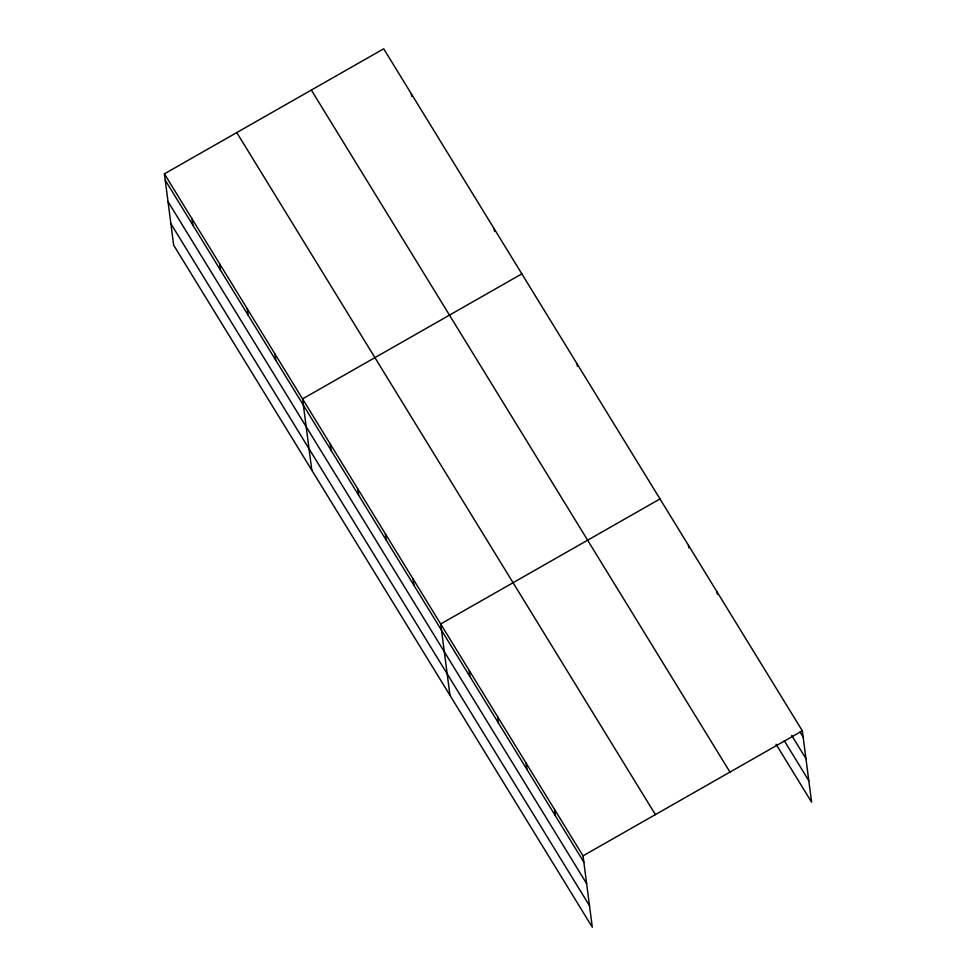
<?xml version="1.0" encoding="UTF-8"?>
<svg xmlns="http://www.w3.org/2000/svg" width="976" height="976" viewBox="0 0 976 976"><rect width="100%" height="100%" fill="white"/><g stroke="black" fill="none" stroke-linecap="round" stroke-linejoin="round"><path stroke-width="1.46" d="M164.407 173.826L583.026 855.854L592.298 927.2L173.667 245.171L164.407 173.826L383.702 48.8L802.333 730.829L811.593 802.174L776.018 744.2M521.855 273.866L302.548 398.891L311.82 470.237M659.996 498.943L440.701 623.969L449.96 695.315M583.026 855.854L802.333 730.829M799.991 731.988L803.15 737.136M791.707 735.416L805.944 758.596M784.301 740.772L808.811 780.715M311.332 90.06L729.963 772.089M236.778 132.565L655.396 814.606M165.225 180.133L583.843 862.162M168.006 201.593L586.637 883.622M170.885 223.699L589.504 905.74M716.933 591.7L717.262 594.225M688.47 545.316L688.8 547.841M577.109 363.902L577.438 366.427M494.222 228.86L494.551 231.373M554.563 809.482L555.381 815.79M526.088 763.098L526.918 769.405M497.626 716.726L498.443 723.033M411.335 93.818L411.665 96.331M469.163 670.341L469.981 676.649M413.068 578.951L413.885 585.258M385.435 533.933L386.252 540.24M357.802 488.927L358.631 495.235M330.181 443.909L330.998 450.217M274.915 353.885L275.732 360.181M247.294 308.867L248.111 315.175M219.661 263.849L220.478 270.157M192.028 218.844L192.845 225.139"/></g></svg>
